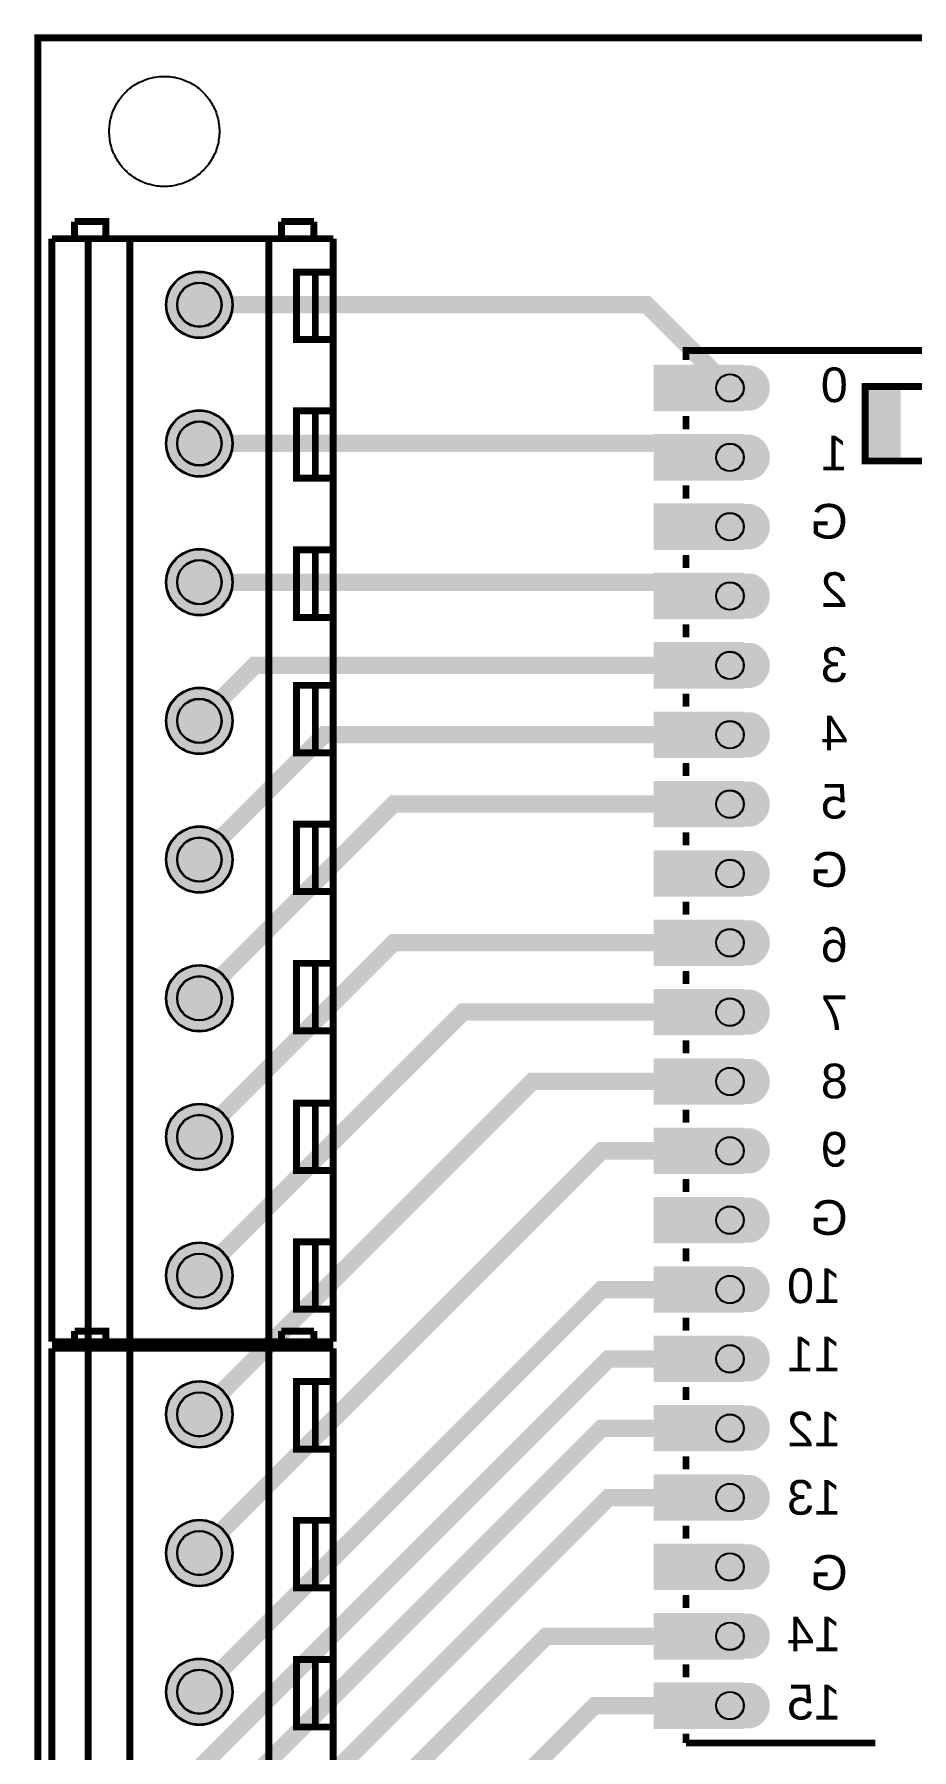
# Model space of a CAD drawing. Extents: x 2462 to 6780, y 1105 to 4890.
# Drawn here: x 2462 to 3727, y 2416 to 4890 of the extents above; entities that cross this region are included whole.
import ezdxf

# ---------------------------------------------------------------- set-up
doc = ezdxf.new("R2010")
doc.units = 9
for name, color, linetype, true_color in [('BoardOutLine', 7, 'Continuous', 0xff00ff), ('BottomSilkLayer', 7, 'Continuous', 0x66cc33), ('BottomSolderMaskLayer', 7, 'Continuous', 0xaa00ff), ('Multi-Layer', 7, 'Continuous', 0xc0c0c0), ('TopLayer', 7, 'Continuous', 0xff0000), ('TopPasteMaskLayer', 7, 'Continuous', 0x808080), ('TopSilkLayer', 7, 'Continuous', 0xffcc00), ('TopSolderMaskLayer', 7, 'Continuous', 0x800080)]:
    doc.layers.add(name, color=color, linetype=linetype, true_color=true_color)
doc.styles.get("Standard").update_dxf_attribs({"font": 'arial.ttf'})

msp = doc.modelspace()

# ---------------------------------------------------------------- hatches: boundary and pattern name
at = {"layer": 'BottomSolderMaskLayer'}
for points in [[(2651.8, 4500, 1), (2748.2, 4500, 1)], [(3433, 4347.5, -0.785398), (3433, 4412.5), (3497, 4412.5, -0.785398), (3497, 4347.5)], [(2651.8, 4300, 1), (2748.2, 4300, 1)], [(3433, 4247.5, -0.785398), (3433, 4312.5), (3497, 4312.5, -0.785398), (3497, 4247.5)], [(3433, 4147.5, -0.785398), (3433, 4212.5), (3497, 4212.5, -0.785398), (3497, 4147.5)], [(2651.8, 4100, 1), (2748.2, 4100, 1)], [(3433, 4047.5, -0.785398), (3433, 4112.5), (3497, 4112.5, -0.785398), (3497, 4047.5)], [(3433, 3947.5, -0.785398), (3433, 4012.5), (3497, 4012.5, -0.785398), (3497, 3947.5)], [(2651.8, 3900, 1), (2748.2, 3900, 1)], [(3433, 3847.5, -0.785398), (3433, 3912.5), (3497, 3912.5, -0.785398), (3497, 3847.5)], [(3433, 3747.5, -0.785398), (3433, 3812.5), (3497, 3812.5, -0.785398), (3497, 3747.5)], [(2651.8, 3700, 1), (2748.2, 3700, 1)], [(3433, 3647.5, -0.785398), (3433, 3712.5), (3497, 3712.5, -0.785398), (3497, 3647.5)], [(3433, 3547.5, -0.785398), (3433, 3612.5), (3497, 3612.5, -0.785398), (3497, 3547.5)], [(2651.8, 3500, 1), (2748.2, 3500, 1)], [(3433, 3447.5, -0.785398), (3433, 3512.5), (3497, 3512.5, -0.785398), (3497, 3447.5)], [(3433, 3347.5, -0.785398), (3433, 3412.5), (3497, 3412.5, -0.785398), (3497, 3347.5)], [(2651.8, 3300, 1), (2748.2, 3300, 1)], [(3433, 3247.5, -0.785398), (3433, 3312.5), (3497, 3312.5, -0.785398), (3497, 3247.5)], [(3433, 3147.5, -0.785398), (3433, 3212.5), (3497, 3212.5, -0.785398), (3497, 3147.5)], [(2651.8, 3100, 1), (2748.2, 3100, 1)], [(3433, 3047.5, -0.785398), (3433, 3112.5), (3497, 3112.5, -0.785398), (3497, 3047.5)], [(3433, 2947.5, -0.785398), (3433, 3012.5), (3497, 3012.5, -0.785398), (3497, 2947.5)], [(2651.8, 2900, 1), (2748.2, 2900, 1)], [(3433, 2847.5, -0.785398), (3433, 2912.5), (3497, 2912.5, -0.785398), (3497, 2847.5)], [(3433, 2747.5, -0.785398), (3433, 2812.5), (3497, 2812.5, -0.785398), (3497, 2747.5)], [(2651.8, 2700, 1), (2748.2, 2700, 1)], [(3433, 2647.5, -0.785398), (3433, 2712.5), (3497, 2712.5, -0.785398), (3497, 2647.5)], [(3433, 2547.5, -0.785398), (3433, 2612.5), (3497, 2612.5, -0.785398), (3497, 2547.5)], [(2651.8, 2500, 1), (2748.2, 2500, 1)], [(3433, 2447.5, -0.785398), (3433, 2512.5), (3497, 2512.5, -0.785398), (3497, 2447.5)]]:
    msp.add_hatch(color=256, dxfattribs=at).paths.add_polyline_path(points)
at = {"layer": 'Multi-Layer'}
for points in [[(2652.8, 4500, 1), (2747.2, 4500, 1)], [(3433.5, 4348.5, -0.785398), (3433.5, 4411.5), (3496.5, 4411.5, -0.785398), (3496.5, 4348.5)], [(2652.8, 4300, 1), (2747.2, 4300, 1)], [(3433.5, 4248.5, -0.785398), (3433.5, 4311.5), (3496.5, 4311.5, -0.785398), (3496.5, 4248.5)], [(3433.5, 4148.5, -0.785398), (3433.5, 4211.5), (3496.5, 4211.5, -0.785398), (3496.5, 4148.5)], [(2652.8, 4100, 1), (2747.2, 4100, 1)], [(3433.5, 4048.5, -0.785398), (3433.5, 4111.5), (3496.5, 4111.5, -0.785398), (3496.5, 4048.5)], [(3433.5, 3948.5, -0.785398), (3433.5, 4011.5), (3496.5, 4011.5, -0.785398), (3496.5, 3948.5)], [(2652.8, 3900, 1), (2747.2, 3900, 1)], [(3433.5, 3848.5, -0.785398), (3433.5, 3911.5), (3496.5, 3911.5, -0.785398), (3496.5, 3848.5)], [(3433.5, 3748.5, -0.785398), (3433.5, 3811.5), (3496.5, 3811.5, -0.785398), (3496.5, 3748.5)], [(2652.8, 3700, 1), (2747.2, 3700, 1)], [(3433.5, 3648.5, -0.785398), (3433.5, 3711.5), (3496.5, 3711.5, -0.785398), (3496.5, 3648.5)], [(3433.5, 3548.5, -0.785398), (3433.5, 3611.5), (3496.5, 3611.5, -0.785398), (3496.5, 3548.5)], [(2652.8, 3500, 1), (2747.2, 3500, 1)], [(3433.5, 3448.5, -0.785398), (3433.5, 3511.5), (3496.5, 3511.5, -0.785398), (3496.5, 3448.5)], [(3433.5, 3348.5, -0.785398), (3433.5, 3411.5), (3496.5, 3411.5, -0.785398), (3496.5, 3348.5)], [(2652.8, 3300, 1), (2747.2, 3300, 1)], [(3433.5, 3248.5, -0.785398), (3433.5, 3311.5), (3496.5, 3311.5, -0.785398), (3496.5, 3248.5)], [(3433.5, 3148.5, -0.785398), (3433.5, 3211.5), (3496.5, 3211.5, -0.785398), (3496.5, 3148.5)], [(2652.8, 3100, 1), (2747.2, 3100, 1)], [(3433.5, 3048.5, -0.785398), (3433.5, 3111.5), (3496.5, 3111.5, -0.785398), (3496.5, 3048.5)], [(3433.5, 2948.5, -0.785398), (3433.5, 3011.5), (3496.5, 3011.5, -0.785398), (3496.5, 2948.5)], [(2652.8, 2900, 1), (2747.2, 2900, 1)], [(3433.5, 2848.5, -0.785398), (3433.5, 2911.5), (3496.5, 2911.5, -0.785398), (3496.5, 2848.5)], [(3433.5, 2748.5, -0.785398), (3433.5, 2811.5), (3496.5, 2811.5, -0.785398), (3496.5, 2748.5)], [(2652.8, 2700, 1), (2747.2, 2700, 1)], [(3433.5, 2648.5, -0.785398), (3433.5, 2711.5), (3496.5, 2711.5, -0.785398), (3496.5, 2648.5)], [(3433.5, 2548.5, -0.785398), (3433.5, 2611.5), (3496.5, 2611.5, -0.785398), (3496.5, 2548.5)], [(2652.8, 2500, 1), (2747.2, 2500, 1)], [(3433.5, 2448.5, -0.785398), (3433.5, 2511.5), (3496.5, 2511.5, -0.785398), (3496.5, 2448.5)]]:
    msp.add_hatch(color=256, dxfattribs=at).paths.add_polyline_path(points)
at = {"layer": 'TopLayer'}
for points in [[(3357, 4411.5), (3483, 4411.5), (3483, 4348.5), (3357, 4348.5)], [(3357, 4311.5), (3483, 4311.5), (3483, 4248.5), (3357, 4248.5)], [(3357, 4211.5), (3483, 4211.5), (3483, 4148.5), (3357, 4148.5)], [(3357, 4111.5), (3483, 4111.5), (3483, 4048.5), (3357, 4048.5)], [(3357, 4011.5), (3483, 4011.5), (3483, 3948.5), (3357, 3948.5)], [(3357, 3911.5), (3483, 3911.5), (3483, 3848.5), (3357, 3848.5)], [(3357, 3811.5), (3483, 3811.5), (3483, 3748.5), (3357, 3748.5)], [(3357, 3711.5), (3483, 3711.5), (3483, 3648.5), (3357, 3648.5)], [(3357, 3611.5), (3483, 3611.5), (3483, 3548.5), (3357, 3548.5)], [(3357, 3511.5), (3483, 3511.5), (3483, 3448.5), (3357, 3448.5)], [(3357, 3411.5), (3483, 3411.5), (3483, 3348.5), (3357, 3348.5)], [(3357, 3311.5), (3483, 3311.5), (3483, 3248.5), (3357, 3248.5)], [(3357, 3211.5), (3483, 3211.5), (3483, 3148.5), (3357, 3148.5)], [(3357, 3111.5), (3483, 3111.5), (3483, 3048.5), (3357, 3048.5)], [(3357, 3011.5), (3483, 3011.5), (3483, 2948.5), (3357, 2948.5)], [(3357, 2911.5), (3483, 2911.5), (3483, 2848.5), (3357, 2848.5)], [(3357, 2811.5), (3483, 2811.5), (3483, 2748.5), (3357, 2748.5)], [(3357, 2711.5), (3483, 2711.5), (3483, 2648.5), (3357, 2648.5)], [(3357, 2611.5), (3483, 2611.5), (3483, 2548.5), (3357, 2548.5)], [(3357, 2511.5), (3483, 2511.5), (3483, 2448.5), (3357, 2448.5)]]:
    msp.add_hatch(color=256, dxfattribs=at).paths.add_polyline_path(points)
at = {"layer": 'TopPasteMaskLayer'}
for points in [[(3357, 4411.5), (3483, 4411.5), (3483, 4348.5), (3357, 4348.5)], [(3357, 4311.5), (3483, 4311.5), (3483, 4248.5), (3357, 4248.5)], [(3357, 4211.5), (3483, 4211.5), (3483, 4148.5), (3357, 4148.5)], [(3357, 4111.5), (3483, 4111.5), (3483, 4048.5), (3357, 4048.5)], [(3357, 4011.5), (3483, 4011.5), (3483, 3948.5), (3357, 3948.5)], [(3357, 3911.5), (3483, 3911.5), (3483, 3848.5), (3357, 3848.5)], [(3357, 3811.5), (3483, 3811.5), (3483, 3748.5), (3357, 3748.5)], [(3357, 3711.5), (3483, 3711.5), (3483, 3648.5), (3357, 3648.5)], [(3357, 3611.5), (3483, 3611.5), (3483, 3548.5), (3357, 3548.5)], [(3357, 3511.5), (3483, 3511.5), (3483, 3448.5), (3357, 3448.5)], [(3357, 3411.5), (3483, 3411.5), (3483, 3348.5), (3357, 3348.5)], [(3357, 3311.5), (3483, 3311.5), (3483, 3248.5), (3357, 3248.5)], [(3357, 3211.5), (3483, 3211.5), (3483, 3148.5), (3357, 3148.5)], [(3357, 3111.5), (3483, 3111.5), (3483, 3048.5), (3357, 3048.5)], [(3357, 3011.5), (3483, 3011.5), (3483, 2948.5), (3357, 2948.5)], [(3357, 2911.5), (3483, 2911.5), (3483, 2848.5), (3357, 2848.5)], [(3357, 2811.5), (3483, 2811.5), (3483, 2748.5), (3357, 2748.5)], [(3357, 2711.5), (3483, 2711.5), (3483, 2648.5), (3357, 2648.5)], [(3357, 2611.5), (3483, 2611.5), (3483, 2548.5), (3357, 2548.5)], [(3357, 2511.5), (3483, 2511.5), (3483, 2448.5), (3357, 2448.5)]]:
    msp.add_hatch(color=256, dxfattribs=at).paths.add_polyline_path(points)
at = {"layer": 'TopSilkLayer'}
msp.add_hatch(color=256, dxfattribs=at).paths.add_polyline_path([(3661.3, 4382.1), (3711.3, 4382.1), (3711.3, 4272.1), (3661.3, 4272.1)])
at = {"layer": 'TopSolderMaskLayer'}
for points in [[(2651.8, 4500, 1), (2748.2, 4500, 1)], [(3355, 4413.5), (3485, 4413.5), (3485, 4346.5), (3355, 4346.5)], [(3433, 4347.5, -0.785398), (3433, 4412.5), (3497, 4412.5, -0.785398), (3497, 4347.5)], [(2651.8, 4300, 1), (2748.2, 4300, 1)], [(3355, 4313.5), (3485, 4313.5), (3485, 4246.5), (3355, 4246.5)], [(3433, 4247.5, -0.785398), (3433, 4312.5), (3497, 4312.5, -0.785398), (3497, 4247.5)], [(3355, 4213.5), (3485, 4213.5), (3485, 4146.5), (3355, 4146.5)], [(3433, 4147.5, -0.785398), (3433, 4212.5), (3497, 4212.5, -0.785398), (3497, 4147.5)], [(2651.8, 4100, 1), (2748.2, 4100, 1)], [(3355, 4113.5), (3485, 4113.5), (3485, 4046.5), (3355, 4046.5)], [(3433, 4047.5, -0.785398), (3433, 4112.5), (3497, 4112.5, -0.785398), (3497, 4047.5)], [(3355, 4013.5), (3485, 4013.5), (3485, 3946.5), (3355, 3946.5)], [(3433, 3947.5, -0.785398), (3433, 4012.5), (3497, 4012.5, -0.785398), (3497, 3947.5)], [(2651.8, 3900, 1), (2748.2, 3900, 1)], [(3355, 3913.5), (3485, 3913.5), (3485, 3846.5), (3355, 3846.5)], [(3433, 3847.5, -0.785398), (3433, 3912.5), (3497, 3912.5, -0.785398), (3497, 3847.5)], [(3355, 3813.5), (3485, 3813.5), (3485, 3746.5), (3355, 3746.5)], [(3433, 3747.5, -0.785398), (3433, 3812.5), (3497, 3812.5, -0.785398), (3497, 3747.5)], [(2651.8, 3700, 1), (2748.2, 3700, 1)], [(3355, 3713.5), (3485, 3713.5), (3485, 3646.5), (3355, 3646.5)], [(3433, 3647.5, -0.785398), (3433, 3712.5), (3497, 3712.5, -0.785398), (3497, 3647.5)], [(3355, 3613.5), (3485, 3613.5), (3485, 3546.5), (3355, 3546.5)], [(3433, 3547.5, -0.785398), (3433, 3612.5), (3497, 3612.5, -0.785398), (3497, 3547.5)], [(2651.8, 3500, 1), (2748.2, 3500, 1)], [(3355, 3513.5), (3485, 3513.5), (3485, 3446.5), (3355, 3446.5)], [(3433, 3447.5, -0.785398), (3433, 3512.5), (3497, 3512.5, -0.785398), (3497, 3447.5)], [(3355, 3413.5), (3485, 3413.5), (3485, 3346.5), (3355, 3346.5)], [(3433, 3347.5, -0.785398), (3433, 3412.5), (3497, 3412.5, -0.785398), (3497, 3347.5)], [(2651.8, 3300, 1), (2748.2, 3300, 1)], [(3355, 3313.5), (3485, 3313.5), (3485, 3246.5), (3355, 3246.5)], [(3433, 3247.5, -0.785398), (3433, 3312.5), (3497, 3312.5, -0.785398), (3497, 3247.5)], [(3355, 3213.5), (3485, 3213.5), (3485, 3146.5), (3355, 3146.5)], [(3433, 3147.5, -0.785398), (3433, 3212.5), (3497, 3212.5, -0.785398), (3497, 3147.5)], [(2651.8, 3100, 1), (2748.2, 3100, 1)], [(3355, 3113.5), (3485, 3113.5), (3485, 3046.5), (3355, 3046.5)], [(3433, 3047.5, -0.785398), (3433, 3112.5), (3497, 3112.5, -0.785398), (3497, 3047.5)], [(3355, 3013.5), (3485, 3013.5), (3485, 2946.5), (3355, 2946.5)], [(3433, 2947.5, -0.785398), (3433, 3012.5), (3497, 3012.5, -0.785398), (3497, 2947.5)], [(2651.8, 2900, 1), (2748.2, 2900, 1)], [(3355, 2913.5), (3485, 2913.5), (3485, 2846.5), (3355, 2846.5)], [(3433, 2847.5, -0.785398), (3433, 2912.5), (3497, 2912.5, -0.785398), (3497, 2847.5)], [(3355, 2813.5), (3485, 2813.5), (3485, 2746.5), (3355, 2746.5)], [(3433, 2747.5, -0.785398), (3433, 2812.5), (3497, 2812.5, -0.785398), (3497, 2747.5)], [(2651.8, 2700, 1), (2748.2, 2700, 1)], [(3355, 2713.5), (3485, 2713.5), (3485, 2646.5), (3355, 2646.5)], [(3433, 2647.5, -0.785398), (3433, 2712.5), (3497, 2712.5, -0.785398), (3497, 2647.5)], [(3355, 2613.5), (3485, 2613.5), (3485, 2546.5), (3355, 2546.5)], [(3433, 2547.5, -0.785398), (3433, 2612.5), (3497, 2612.5, -0.785398), (3497, 2547.5)], [(2651.8, 2500, 1), (2748.2, 2500, 1)], [(3355, 2513.5), (3485, 2513.5), (3485, 2446.5), (3355, 2446.5)], [(3433, 2447.5, -0.785398), (3433, 2512.5), (3497, 2512.5, -0.785398), (3497, 2447.5)]]:
    msp.add_hatch(color=256, dxfattribs=at).paths.add_polyline_path(points)

# ---------------------------------------------------------------- linework, layer by layer
at = {"layer": 'BoardOutLine', "const_width": 10}
msp.add_lwpolyline([(2467, 4640), (2467, 4885), (6754, 4885), (6754, 1110), (2467, 1110), (2467, 4640)], close=True, dxfattribs=at)
at = {"layer": 'BottomSolderMaskLayer'}
for centre, radius in [((2700, 4500), 48.2), ((2700, 4500), 32.2), ((3465, 4380), 20), ((2700, 4300), 48.2), ((2700, 4300), 32.2), ((3465, 4280), 20), ((3465, 4180), 20), ((2700, 4100), 48.2), ((2700, 4100), 32.2), ((3465, 4080), 20), ((3465, 3980), 20), ((2700, 3900), 48.2), ((2700, 3900), 32.2), ((3465, 3880), 20), ((3465, 3780), 20), ((2700, 3700), 48.2), ((2700, 3700), 32.2), ((3465, 3680), 20), ((3465, 3580), 20), ((2700, 3500), 48.2), ((2700, 3500), 32.2), ((3465, 3480), 20), ((3465, 3380), 20), ((2700, 3300), 48.2), ((2700, 3300), 32.2), ((3465, 3280), 20), ((3465, 3180), 20), ((2700, 3100), 48.2), ((2700, 3100), 32.2), ((3465, 3080), 20), ((3465, 2980), 20), ((2700, 2900), 48.2), ((2700, 2900), 32.2), ((3465, 2880), 20), ((3465, 2780), 20), ((2700, 2700), 48.2), ((2700, 2700), 32.2), ((3465, 2680), 20), ((3465, 2580), 20), ((2700, 2500), 48.2), ((2700, 2500), 32.2), ((3465, 2480), 20)]:
    msp.add_circle(centre, radius, dxfattribs=at)
at = {"layer": 'Multi-Layer'}
msp.add_lwpolyline([(2570, 4750), (2570, 4752.5), (2570.2, 4755.1), (2570.4, 4757.6), (2570.7, 4760.2), (2571, 4762.7), (2571.5, 4765.2), (2572, 4767.7), (2572.6, 4770.1), (2573.3, 4772.6), (2574, 4775), (2574.9, 4777.4), (2575.8, 4779.8), (2576.8, 4782.2), (2577.9, 4784.5), (2579, 4786.7), (2580.2, 4789), (2581.5, 4791.2), (2582.9, 4793.3), (2584.3, 4795.4), (2585.8, 4797.5), (2587.3, 4799.5), (2588.9, 4801.5), (2590.6, 4803.4), (2592.4, 4805.3), (2594.2, 4807.1), (2596, 4808.8), (2597.9, 4810.5), (2599.9, 4812.1), (2601.9, 4813.7), (2604, 4815.1), (2606.1, 4816.6), (2608.3, 4817.9), (2610.5, 4819.2), (2612.7, 4820.4), (2615, 4821.6), (2617.3, 4822.6), (2619.6, 4823.6), (2622, 4824.5), (2624.4, 4825.4), (2626.8, 4826.1), (2629.3, 4826.8), (2631.8, 4827.4), (2634.2, 4828), (2636.8, 4828.4), (2639.3, 4828.8), (2641.8, 4829.1), (2644.3, 4829.3), (2646.9, 4829.4), (2649.4, 4829.4), (2652, 4829.4), (2654.5, 4829.3), (2657.1, 4829.1), (2659.6, 4828.8), (2662.1, 4828.4), (2664.6, 4828), (2667.1, 4827.4), (2669.6, 4826.8), (2672, 4826.1), (2674.5, 4825.4), (2676.9, 4824.5), (2679.2, 4823.6), (2681.6, 4822.6), (2683.9, 4821.6), (2686.2, 4820.4), (2688.4, 4819.2), (2690.6, 4817.9), (2692.8, 4816.6), (2694.9, 4815.1), (2696.9, 4813.7), (2699, 4812.1), (2700.9, 4810.5), (2702.8, 4808.8), (2704.7, 4807.1), (2706.5, 4805.3), (2708.2, 4803.4), (2709.9, 4801.5), (2711.5, 4799.5), (2713.1, 4797.5), (2714.6, 4795.4), (2716, 4793.3), (2717.4, 4791.2), (2718.6, 4789), (2719.9, 4786.7), (2721, 4784.5), (2722.1, 4782.2), (2723.1, 4779.8), (2724, 4777.4), (2724.8, 4775), (2725.6, 4772.6), (2726.3, 4770.1), (2726.9, 4767.7), (2727.4, 4765.2), (2727.8, 4762.7), (2728.2, 4760.2), (2728.5, 4757.6), (2728.7, 4755.1), (2728.8, 4752.5), (2728.9, 4750), (2728.8, 4747.5), (2728.7, 4744.9), (2728.5, 4742.4), (2728.2, 4739.8), (2727.8, 4737.3), (2727.4, 4734.8), (2726.9, 4732.3), (2726.3, 4729.9), (2725.6, 4727.4), (2724.8, 4725), (2724, 4722.6), (2723.1, 4720.2), (2722.1, 4717.8), (2721, 4715.5), (2719.9, 4713.3), (2718.6, 4711), (2717.4, 4708.8), (2716, 4706.7), (2714.6, 4704.6), (2713.1, 4702.5), (2711.5, 4700.5), (2709.9, 4698.5), (2708.2, 4696.6), (2706.5, 4694.7), (2704.7, 4692.9), (2702.8, 4691.2), (2700.9, 4689.5), (2699, 4687.9), (2696.9, 4686.3), (2694.9, 4684.9), (2692.8, 4683.4), (2690.6, 4682.1), (2688.4, 4680.8), (2686.2, 4679.6), (2683.9, 4678.4), (2681.6, 4677.4), (2679.2, 4676.4), (2676.9, 4675.5), (2674.5, 4674.6), (2672, 4673.9), (2669.6, 4673.2), (2667.1, 4672.6), (2664.6, 4672), (2662.1, 4671.6), (2659.6, 4671.2), (2657.1, 4670.9), (2654.5, 4670.7), (2652, 4670.6), (2649.4, 4670.6), (2646.9, 4670.6), (2644.3, 4670.7), (2641.8, 4670.9), (2639.3, 4671.2), (2636.8, 4671.6), (2634.2, 4672), (2631.8, 4672.6), (2629.3, 4673.2), (2626.8, 4673.9), (2624.4, 4674.6), (2622, 4675.5), (2619.6, 4676.4), (2617.3, 4677.4), (2615, 4678.4), (2612.7, 4679.6), (2610.5, 4680.8), (2608.3, 4682.1), (2606.1, 4683.4), (2604, 4684.9), (2601.9, 4686.3), (2599.9, 4687.9), (2597.9, 4689.5), (2596, 4691.2), (2594.2, 4692.9), (2592.4, 4694.7), (2590.6, 4696.6), (2588.9, 4698.5), (2587.3, 4700.5), (2585.8, 4702.5), (2584.3, 4704.6), (2582.9, 4706.7), (2581.5, 4708.8), (2580.2, 4711), (2579, 4713.3), (2577.9, 4715.5), (2576.8, 4717.8), (2575.8, 4720.2), (2574.9, 4722.6), (2574, 4725), (2573.3, 4727.4), (2572.6, 4729.9), (2572, 4732.3), (2571.5, 4734.8), (2571, 4737.3), (2570.7, 4739.8), (2570.4, 4742.4), (2570.2, 4744.9), (2570, 4747.5), (2570, 4750)], close=True, dxfattribs=at)
for centre, radius in [((2700, 4500), 47.2), ((2700, 4500), 31.5), ((3465, 4380), 19.7), ((2700, 4300), 47.2), ((2700, 4300), 31.5), ((3465, 4280), 19.7), ((3465, 4180), 19.7), ((2700, 4100), 47.2), ((2700, 4100), 31.5), ((3465, 4080), 19.7), ((3465, 3980), 19.7), ((2700, 3900), 47.2), ((2700, 3900), 31.5), ((3465, 3880), 19.7), ((3465, 3780), 19.7), ((2700, 3700), 47.2), ((2700, 3700), 31.5), ((3465, 3680), 19.7), ((3465, 3580), 19.7), ((2700, 3500), 47.2), ((2700, 3500), 31.5), ((3465, 3480), 19.7), ((3465, 3380), 19.7), ((2700, 3300), 47.2), ((2700, 3300), 31.5), ((3465, 3280), 19.7), ((3465, 3180), 19.7), ((2700, 3100), 47.2), ((2700, 3100), 31.5), ((3465, 3080), 19.7), ((3465, 2980), 19.7), ((2700, 2900), 47.2), ((2700, 2900), 31.5), ((3465, 2880), 19.7), ((3465, 2780), 19.7), ((2700, 2700), 47.2), ((2700, 2700), 31.5), ((3465, 2680), 19.7), ((3465, 2580), 19.7), ((2700, 2500), 47.2), ((2700, 2500), 31.5), ((3465, 2480), 19.7)]:
    msp.add_circle(centre, radius, dxfattribs=at)
at = {"layer": 'TopLayer', "const_width": 25}
for points in [[(3465, 4380), (3345, 4500), (2700, 4500)], [(3420, 4280), (3400, 4300), (2700, 4300)], [(3420, 4080), (3400, 4100), (2700, 4100)], [(3420, 3980), (2780, 3980), (2700, 3900)], [(3420, 3880), (2880, 3880), (2700, 3700)], [(3420, 3780), (2980, 3780), (2700, 3500)], [(3420, 3580), (2980, 3580), (2700, 3300)], [(3420, 3480), (3080, 3480), (2700, 3100)], [(3420, 3380), (3180, 3380), (2700, 2900)], [(3420, 3280), (3280, 3280), (2700, 2700)], [(3465, 3080), (3280, 3080), (2700, 2500)], [(3420, 2980), (3290, 2980), (2700, 2390), (2700, 2300)], [(3420, 2880), (3280, 2880), (2790, 2390), (2790, 2210), (2700, 2120), (2700, 2100)], [(3465, 2780), (3290, 2780), (2845, 2335), (2845, 2045), (2700, 1900)], [(3420, 2580), (3200, 2580), (2965, 2345), (2965, 1965), (2700, 1700)], [(3465, 2480), (3270, 2480), (3020, 2230), (3020, 1820), (2700, 1500)]]:
    msp.add_lwpolyline(points, dxfattribs=at)
at = {"layer": 'TopSilkLayer', "const_width": 10}
for points in [[(2520, 4620), (2565.1, 4620), (2565.1, 4596.4)], [(2520, 4596.4), (2520, 4620)], [(2818.2, 4620), (2865.1, 4620)], [(2818.2, 4596.4), (2818.2, 4620)], [(2865.1, 4620), (2865.1, 4596.4)], [(2892.9, 4595.3), (2487.4, 4595.3)], [(2487.4, 4595.3), (2487.4, 3004.7)], [(2539.5, 4595.3), (2539.5, 3004.7)], [(2599.9, 4595.3), (2599.9, 3004.7)], [(2800, 4595.3), (2800, 3004.7)], [(2892.9, 4595.3), (2892.9, 3004.7)], [(2892.9, 4547.2), (2840, 4547.2), (2840, 4450), (2892.9, 4450)], [(2867.2, 4547.2), (2867.2, 4450)], [(3401.6, 4420.6), (3401.6, 4433.9), (4228.4, 4433.9), (4228.4, 4420.6)], [(2892.9, 4347.2), (2840, 4347.2), (2840, 4250), (2892.9, 4250)], [(2892.9, 4347.2), (2840, 4347.2)], [(2867.2, 4347.2), (2867.2, 4250)], [(3401.6, 4320.6), (3401.6, 4339.4)], [(2840, 4250), (2892.9, 4250)], [(3401.6, 4220.6), (3401.6, 4239.4)], [(2892.9, 4146.5), (2840, 4146.5), (2840, 4049.2), (2892.9, 4049.2)], [(2892.9, 4146.5), (2840, 4146.5)], [(2867.2, 4146.5), (2867.2, 4049.2)], [(3401.6, 4120.6), (3401.6, 4139.4)], [(2840, 4049.2), (2892.9, 4049.2)], [(3401.6, 4020.6), (3401.6, 4039.4)], [(2892.9, 3951.2), (2840, 3951.2), (2840, 3853.9), (2892.9, 3853.9)], [(2867.2, 3951.2), (2867.2, 3853.9)], [(3401.6, 3920.6), (3401.6, 3939.4)], [(3401.6, 3820.6), (3401.6, 3839.4)], [(2892.9, 3751.2), (2840, 3751.2)], [(2892.9, 3751.2), (2840, 3751.2), (2840, 3654), (2892.9, 3654)], [(2867.2, 3751.2), (2867.2, 3654)], [(3401.6, 3720.6), (3401.6, 3739.4)], [(2840, 3654), (2892.9, 3654)], [(3401.6, 3620.6), (3401.6, 3639.4)], [(2892.9, 3550.4), (2840, 3550.4)], [(2892.9, 3550.4), (2840, 3550.4), (2840, 3453.2), (2892.9, 3453.2)], [(2867.2, 3550.4), (2867.2, 3453.2)], [(3401.6, 3520.6), (3401.6, 3539.4)], [(2840, 3453.2), (2892.9, 3453.2)], [(3401.6, 3420.6), (3401.6, 3439.4)], [(2892.9, 3348.8), (2840, 3348.8), (2840, 3251.6), (2892.9, 3251.6)], [(2867.2, 3348.8), (2867.2, 3251.6)], [(3401.6, 3320.6), (3401.6, 3339.4)], [(3401.6, 3220.6), (3401.6, 3239.4)], [(2892.9, 3148.8), (2840, 3148.8)], [(2892.9, 3148.8), (2840, 3148.8), (2840, 3051.6), (2892.9, 3051.6)], [(2867.2, 3148.8), (2867.2, 3051.6)], [(3401.6, 3120.6), (3401.6, 3139.4)], [(2840, 3051.6), (2892.9, 3051.6)], [(3401.6, 3020.6), (3401.6, 3039.4)], [(2520, 3020), (2565.1, 3020), (2565.1, 2996.4)], [(2520, 2996.4), (2520, 3020)], [(2818.2, 3020), (2865.1, 3020)], [(2818.2, 2996.4), (2818.2, 3020)], [(2865.1, 3020), (2865.1, 2996.4)], [(2892.9, 3004.7), (2487.4, 3004.7)], [(2892.9, 2995.3), (2487.4, 2995.3)], [(2487.4, 2995.3), (2487.4, 1404.7)], [(2539.5, 2995.3), (2539.5, 1404.7)], [(2599.9, 2995.3), (2599.9, 1404.7)], [(2800, 2995.3), (2800, 1404.7)], [(2892.9, 2995.3), (2892.9, 1404.7)], [(2892.9, 2947.2), (2840, 2947.2), (2840, 2850), (2892.9, 2850)], [(2867.2, 2947.2), (2867.2, 2850)], [(3401.6, 2920.6), (3401.6, 2939.4)], [(3401.6, 2820.6), (3401.6, 2839.4)], [(2892.9, 2747.2), (2840, 2747.2), (2840, 2650), (2892.9, 2650)], [(2892.9, 2747.2), (2840, 2747.2)], [(2867.2, 2747.2), (2867.2, 2650)], [(3401.6, 2720.6), (3401.6, 2739.4)], [(2840, 2650), (2892.9, 2650)], [(3401.6, 2620.6), (3401.6, 2639.4)], [(2892.9, 2546.5), (2840, 2546.5), (2840, 2449.2), (2892.9, 2449.2)], [(2892.9, 2546.5), (2840, 2546.5)], [(2867.2, 2546.5), (2867.2, 2449.2)], [(3401.6, 2520.6), (3401.6, 2539.4)], [(2840, 2449.2), (2892.9, 2449.2)], [(3401.6, 2426.1), (3401.6, 2439.4)], [(3674.4, 2426.1), (3401.6, 2426.1)]]:
    msp.add_lwpolyline(points, dxfattribs=at)
msp.add_lwpolyline([(3660.1, 4382.1), (3961.3, 4382.1), (3961.3, 4274.7), (3660.1, 4274.7), (3660.1, 4382.1)], close=True, dxfattribs=at)
at = {"layer": 'TopSolderMaskLayer'}
for centre, radius in [((2700, 4500), 48.2), ((2700, 4500), 32.2), ((3465, 4380), 20), ((2700, 4300), 48.2), ((2700, 4300), 32.2), ((3465, 4280), 20), ((3465, 4180), 20), ((2700, 4100), 48.2), ((2700, 4100), 32.2), ((3465, 4080), 20), ((3465, 3980), 20), ((2700, 3900), 48.2), ((2700, 3900), 32.2), ((3465, 3880), 20), ((3465, 3780), 20), ((2700, 3700), 48.2), ((2700, 3700), 32.2), ((3465, 3680), 20), ((3465, 3580), 20), ((2700, 3500), 48.2), ((2700, 3500), 32.2), ((3465, 3480), 20), ((3465, 3380), 20), ((2700, 3300), 48.2), ((2700, 3300), 32.2), ((3465, 3280), 20), ((3465, 3180), 20), ((2700, 3100), 48.2), ((2700, 3100), 32.2), ((3465, 3080), 20), ((3465, 2980), 20), ((2700, 2900), 48.2), ((2700, 2900), 32.2), ((3465, 2880), 20), ((3465, 2780), 20), ((2700, 2700), 48.2), ((2700, 2700), 32.2), ((3465, 2680), 20), ((3465, 2580), 20), ((2700, 2500), 48.2), ((2700, 2500), 32.2), ((3465, 2480), 20)]:
    msp.add_circle(centre, radius, dxfattribs=at)

# ---------------------------------------------------------------- texts
at = {"layer": 'BottomSilkLayer', "text_generation_flag": 2}
for s, p in [('0', (3634.8, 4359.6)), ('1', (3634.8, 4261.2)), ('G', (3634.8, 4162.8)), ('2', (3634.8, 4064.3)), ('3', (3634.8, 3956.1)), ('4', (3634.8, 3857.6)), ('5', (3634.8, 3759.2)), ('G', (3634.8, 3660.8)), ('6', (3634.8, 3552.5)), ('7', (3634.8, 3454.1)), ('8', (3634.8, 3355.7)), ('9', (3634.8, 3257.2)), ('G', (3634.8, 3158.8)), ('10', (3625, 3060.4)), ('11', (3625, 2962)), ('12', (3625, 2853.7)), ('13', (3625, 2755.3)), ('G', (3634.8, 2647)), ('14', (3625, 2558.4)), ('15', (3625, 2460))]:
    msp.add_text(s, height=50, dxfattribs=at).set_placement(p)

doc.saveas('drawing.dxf')
